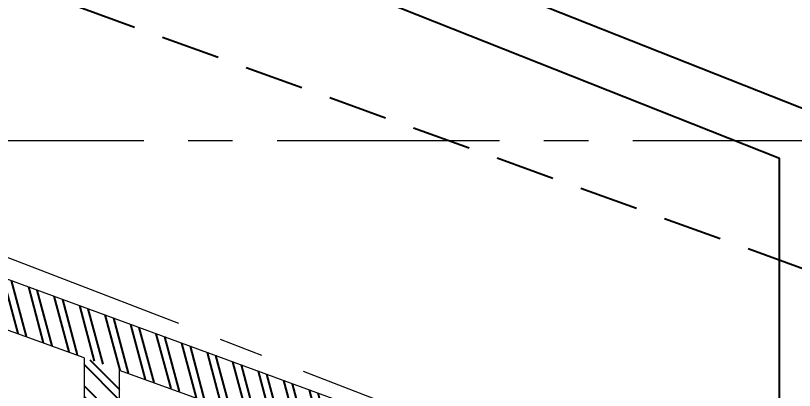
# Model space of a CAD drawing. Header units: metres. Extents: x 60101 to 1133747, y -540 to 107947.
# Drawn here: x 579835 to 583119, y 98966 to 100544 of the extents above; entities that cross this region are included whole.
import ezdxf

# ---------------------------------------------------------------- set-up
doc = ezdxf.new("R2010")
doc.units = ezdxf.units.M
doc.header["$LTSCALE"] = 5
doc.header["$PDMODE"] = 3
doc.header["$PDSIZE"] = 20
doc.linetypes.add('CENTER', pattern=[2, 1.25, -0.25, 0.25, -0.25])
doc.linetypes.add('HIDDEN', pattern=[0.375, 0.25, -0.125])
for name, color, linetype in [('A-DIM', 2, 'Continuous'), ('A-hatch', 251, 'Continuous'), ('A-PLOT BOUNDARY', 1, 'Continuous'), ('A-TEXT', 3, 'Continuous')]:
    doc.layers.add(name, color=color, linetype=linetype)
for name, color, linetype, lineweight in [('A-FLOR-GRID', 252, 'CENTER', 9), ('A-FURN-FREE', 253, 'Continuous', 5), ('A-WALL-FULL', 4, 'Continuous', 15)]:
    doc.layers.add(name, color=color, linetype=linetype, lineweight=lineweight)
doc.styles.add('CEN GOTHIC', font='GOTHIC.TTF', dxfattribs={"width": 0.7})
doc.styles.add('century', font='GOTHIC.TTF', dxfattribs={"width": 0.8})
doc.dimstyles.new('1-50', dxfattribs={"dimscale": 50, "dimtxt": 5, "dimasz": 1.25, "dimexe": 1, "dimexo": 1, "dimgap": 0, "dimtad": 0, "dimdec": 0, "dimrnd": 5, "dimzin": 12, "dimdsep": 46, "dimtxsty": 'CEN GOTHIC', "dimblk": 'ARCHTICK', "dimcen": 1, "dimdle": 1, "dimclrd": 6, "dimclre": 6, "dimclrt": 256, "dimadec": 0, "dimazin": 3, "dimtfac": 1, "dimtdec": 0, "dimtmove": 1, "dimatfit": 2, "dimfxl": 5, "dimfxlon": 1, "dimtvp": 0.75, "dimtolj": 1, "dimtzin": 12, "dimlwd": 18, "dimlwe": 18, "dimarcsym": 0})

# ---------------------------------------------------------------- blocks, each defined once
blk = doc.blocks.new('_ArchTick')
at = {"color": 0, "linetype": 'ByBlock', "const_width": 0.15}
blk.add_lwpolyline([(-0.5, -0.5), (0.5, 0.5)], dxfattribs=at)
blk = doc.blocks.new('*D406')
at = {"layer": 'A-DIM', "color": 6, "lineweight": 18, "transparency": 16777216}
for p, q in [((562958.9981315618, 107665.2468541595), (563060.9292262372, 107947.3993872657)), ((586245.5647379939, 99252.68645891873), (586347.4958326693, 99534.83899202495))]:
    blk.add_line(p, q, dxfattribs=at)
at = {"layer": 'A-DIM', "lineweight": 18, "transparency": 16777216}
blk.add_line((562996.9152882736, 107917.3624808606), (586377.5327390746, 99470.82505406131), dxfattribs=at)
at = {"layer": 'Defpoints', "color": 0, "transparency": 16777216}
for p in [(562856.41667273, 107381.2940667272), (586330.5073168902, 99487.81356984057), (586142.9832791621, 98968.73367148644)]:
    blk.add_point(p, dxfattribs=at)
at = {"layer": 'A-DIM', "lineweight": 18, "transparency": 16777216, "xscale": 62.5, "yscale": 62.5, "zscale": 62.5}
for p, rotation in [((563043.940710458, 107900.3739650813), 160.1371189231768), ((586330.5073168902, 99487.81356984057), 340.1371189231768)]:
    blk.add_blockref('_ArchTick', p, dxfattribs=dict(at, rotation=rotation))
at = {"layer": 'A-DIM', "transparency": 16777216, "insert": (574821.0475531655, 104064.5268602967), "char_height": 500, "attachment_point": 5, "rotation": 340.13711892317684, "style": 'century'}
blk.add_mtext('\\A1;24760', dxfattribs=at)
blk = doc.blocks.new('COL.CEN')
at = {"layer": 'A-FLOR-GRID', "ltscale": 150}
for p, q in [((-10026.3743896058, 23900.63967903374), (13356.59099061473, 14904.74970885021)), ((-10036.26838279075, 17331.90794201626), (13356.59099061473, 17331.90794201626))]:
    blk.add_line(p, q, dxfattribs=at)
blk = doc.blocks.new('COL WITH GRID')
at = {"layer": 'A-TEXT'}
blk.add_blockref('COL.CEN', (-8092.389425362577, -1757.19115636585), dxfattribs=at)

msp = doc.modelspace()

# ---------------------------------------------------------------- hatches: boundary and pattern name
at = {"layer": 'A-hatch'}
h = msp.add_hatch(dxfattribs=at)
h.set_pattern_fill('ANSI32', color=256, scale=250, angle=59.99999999999999)
h.set_pattern_definition([(105, (611893.6978326429, 96598.47542215174), (-90.55554621460017, -24.26428547836132), []), (105, (611915.7949195196, 96636.74869943445), (-90.55554621460017, -24.26428547836132), [])])
h.paths.add_polyline_path([(582039.2418842901, 98413.4822037298), (582103.1116791357, 98590.30398989504), (582685.6138333901, 98376.66676863375), (582622.8353899642, 98202.34752854051)], flags=17)
h.paths.add_polyline_path([(578263.8018249263, 99997.86087346857), (578263.8018249561, 99774.02958584612), (583051.3955552813, 98052.39300260361), (583051.3955552813, 98242.69851295423)])
at = {"layer": 'A-hatch', "ltscale": 50}
h = msp.add_hatch(dxfattribs=at)
h.set_pattern_fill('ANSI32', color=256, scale=10, angle=90)
h.set_pattern_definition([(135, (311731.4521444021, 36498.73619774706), (-67.35192090801866, -67.35192090801866), []), (135, (311731.4521444021, 36543.63749774706), (-67.35192090801866, -67.35192090801866), [])])
h.paths.add_polyline_path([(580123.5495479987, 99103.46156996983), (580273.5676034181, 99049.36965818968), (580273.9012198681, 98049.89341384172), (580123.9012198681, 98049.84334515047)])

# ---------------------------------------------------------------- linework, layer by layer
at = {"layer": 'A-FURN-FREE', "const_width": 0.01}
msp.add_lwpolyline([(580123.7018704102, 98635.03398103017), (578399.6165624866, 98640.6272425105), (578399.6944858142, 99725.0308583119), (580123.5495479987, 99103.46156996983), (580123.7018704102, 98635.03398103017)], dxfattribs=at)
at = {"layer": 'A-hatch', "linetype": 'HIDDEN', "ltscale": 200}
msp.add_line((584217.1880263323, 99095.25035792589), (563299.2267447049, 106636.8926611543), dxfattribs=at)
at = {"layer": 'A-PLOT BOUNDARY', "lineweight": 25, "ltscale": 100}
msp.add_line((586142.9832791621, 98968.73367148638), (574770.9693555767, 103468.7351513505), dxfattribs=at)
msp.add_lwpolyline([(583056.2981730041, 98161.28206486051), (583056.2981730041, 99942.80821703532), (574692.7068299525, 103252.3515990262), (563058.623808996, 107072.8085190253), (561258.8826587878, 87661.89563781022), (561501.2981730038, 87661.89563781022)], dxfattribs=at)
at = {"layer": 'A-WALL-FULL'}
for p, q in [((580123.5495479987, 99103.46156996983), (578399.6944858142, 99725.0308583119)), ((582057.4965753225, 98406.60246543921), (580273.5676034181, 99049.36965818968))]:
    msp.add_line(p, q, dxfattribs=at)
for points in [[(578467.8927595156, 99923.03983669342), (582122.9030951945, 98583.08976370363)], [(580123.5495479987, 99103.46156996983), (580123.9012198681, 98049.89341384172), (580273.9012198681, 98049.89341384172), (580273.5676034181, 99049.36965818968)]]:
    msp.add_lwpolyline(points, dxfattribs=at)

# ---------------------------------------------------------------- block references
msp.add_blockref('COL WITH GRID', (579566.3575196421, 84443.5682846455))

# ---------------------------------------------------------------- dimensions: what is measured, and where the dimension line sits
at = {"layer": 'A-DIM', "color": 1}
dim = msp.add_aligned_dim(p1=(562856.4166727299, 107381.2940667272), p2=(586142.9832791621, 98968.73367148638), distance=551.9141288291512, dimstyle='1-50', override={"dimtxt": 10, "dimtxsty": 'century', "dimblk": 'ArchTick', "dimclrd": 256, "dimclre": 6}, dxfattribs=at)
dim.commit()
dim.dimension.update_dxf_attribs({"geometry": '*D406', "text_midpoint": (574821.0475531655, 104064.5268602967)})

doc.saveas('drawing.dxf')
